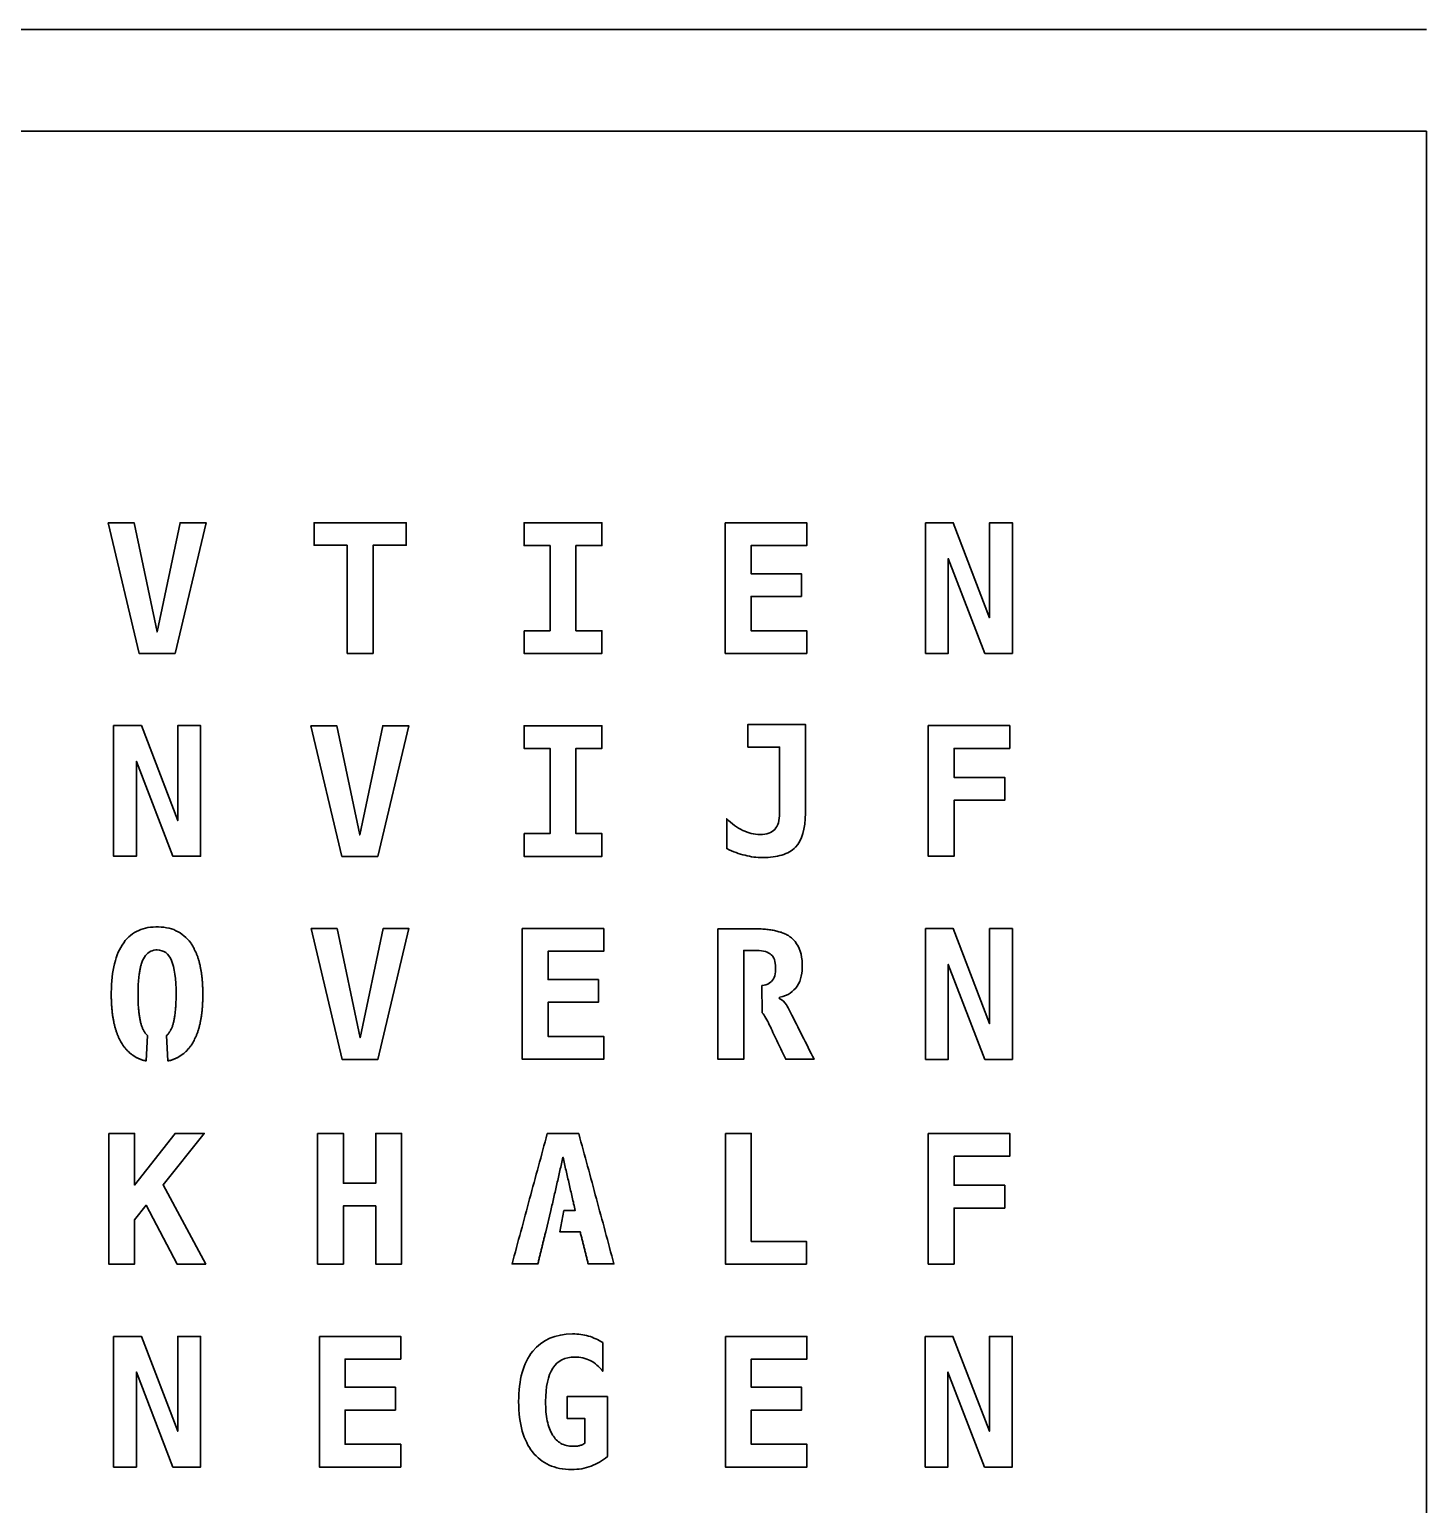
# Model space of a CAD drawing. Header units: inches. Extents: x 0 to 900, y -600 to 85.
# Drawn here: x 157.6 to 295, y -440.1 to -295 of the extents above; entities that cross this region are included whole.
import ezdxf

# ---------------------------------------------------------------- set-up
doc = ezdxf.new("R2010")
doc.units = ezdxf.units.IN
doc.header["$MEASUREMENT"] = 0
doc.layers.add('01_SNIJLIJNEN', color=7, linetype='Continuous')

msp = doc.modelspace()

# ---------------------------------------------------------------- linework, layer by layer
at = {"layer": '01_SNIJLIJNEN', "color": 5, "lineweight": 35, "true_color": 0x0000ff}
for points in [[(5, -295), (295, -295)], [(5, -305), (295, -305)], [(295, -305), (295, -595)], [(165.29, -343.54), (167.84, -343.54), (170.1, -354.28), (172.37, -343.54), (174.92, -343.54), (171.87, -356.4), (168.34, -356.4), (165.29, -343.54)], [(188.81, -345.76), (185.55, -345.76), (185.55, -343.54), (194.62, -343.54), (194.62, -345.76), (191.35, -345.76), (191.35, -356.4), (188.81, -356.4), (188.81, -345.76)], [(206.22, -354.16), (208.78, -354.16), (208.78, -345.78), (206.22, -345.78), (206.22, -343.54), (213.87, -343.54), (213.87, -345.78), (211.32, -345.78), (211.32, -354.16), (213.87, -354.16), (213.87, -356.4), (206.22, -356.4), (206.22, -354.16)], [(226.01, -343.54), (234.02, -343.54), (234.02, -345.78), (228.55, -345.78), (228.55, -348.56), (233.5, -348.56), (233.5, -350.79), (228.55, -350.79), (228.55, -354.16), (234.02, -354.16), (234.02, -356.4), (226.01, -356.4), (226.01, -343.54)], [(245.71, -343.54), (248.44, -343.54), (252.02, -352.89), (252.02, -343.54), (254.26, -343.54), (254.26, -356.4), (251.55, -356.4), (247.95, -347.06), (247.95, -356.4), (245.71, -356.4), (245.71, -343.54)], [(165.83, -363.5), (168.56, -363.5), (172.14, -372.85), (172.14, -363.5), (174.38, -363.5), (174.38, -376.36), (171.67, -376.36), (168.07, -367.02), (168.07, -376.36), (165.83, -376.36), (165.83, -363.5)], [(185.23, -363.51), (187.79, -363.51), (190.05, -374.25), (192.31, -363.51), (194.87, -363.51), (191.81, -376.37), (188.29, -376.37), (185.23, -363.51)], [(206.22, -374.13), (208.78, -374.13), (208.78, -365.75), (206.22, -365.75), (206.22, -363.51), (213.87, -363.51), (213.87, -365.75), (211.32, -365.75), (211.32, -374.13), (213.87, -374.13), (213.87, -376.37), (206.22, -376.37), (206.22, -374.13)], [(245.98, -363.5), (253.99, -363.5), (253.99, -365.74), (248.52, -365.74), (248.52, -368.6), (253.5, -368.6), (253.5, -370.84), (248.52, -370.84), (248.52, -376.36), (245.98, -376.36), (245.98, -363.5)], [(185.26, -383.48), (187.81, -383.48), (190.07, -394.22), (192.34, -383.48), (194.89, -383.48), (191.84, -396.34), (188.31, -396.34), (185.26, -383.48)], [(206.04, -383.48), (214.05, -383.48), (214.05, -385.71), (208.58, -385.71), (208.58, -388.49), (213.53, -388.49), (213.53, -390.73), (208.58, -390.73), (208.58, -394.09), (214.05, -394.09), (214.05, -396.33), (206.04, -396.33), (206.04, -383.48)], [(245.71, -383.48), (248.44, -383.48), (252.02, -392.83), (252.02, -383.48), (254.26, -383.48), (254.26, -396.34), (251.55, -396.34), (247.95, -387), (247.95, -396.34), (245.71, -396.34), (245.71, -383.48)], [(165.35, -403.63), (167.89, -403.63), (167.89, -408.71), (171.87, -403.63), (174.75, -403.63), (170.69, -408.69), (174.89, -416.49), (172.07, -416.49), (169.02, -410.7), (167.89, -412.13), (167.89, -416.49), (165.35, -416.49), (165.35, -403.63)], [(185.9, -403.63), (188.44, -403.63), (188.44, -408.53), (191.62, -408.53), (191.62, -403.63), (194.16, -403.63), (194.16, -416.49), (191.62, -416.49), (191.62, -410.77), (188.44, -410.77), (188.44, -416.49), (185.9, -416.49), (185.9, -403.63)], [(210.12, -411.21), (210.2, -411.21), (210.27, -411.21), (210.35, -411.21), (210.42, -411.21), (210.5, -411.21), (210.57, -411.21), (210.65, -411.21), (210.72, -411.21), (210.8, -411.21), (210.87, -411.21), (210.94, -411.21), (211.02, -411.21), (211.09, -411.21), (211.17, -411.21), (211.24, -411.21), (211.21, -411.05), (211.17, -410.89), (211.13, -410.72), (211.09, -410.56), (211.06, -410.39), (211.02, -410.23), (210.98, -410.07), (210.94, -409.9), (210.91, -409.74), (210.87, -409.57), (210.83, -409.41), (210.79, -409.25), (210.76, -409.08), (210.72, -408.92), (210.68, -408.75), (210.64, -408.59), (210.61, -408.43), (210.57, -408.26), (210.53, -408.1), (210.49, -407.93), (210.46, -407.77), (210.42, -407.61), (210.38, -407.44), (210.34, -407.28), (210.3, -407.11), (210.27, -406.95), (210.23, -406.79), (210.19, -406.62), (210.15, -406.46), (210.12, -406.29), (210.08, -406.13), (210.04, -405.97), (210, -406.13), (209.97, -406.29), (209.93, -406.46), (209.89, -406.62), (209.86, -406.79), (209.82, -406.95), (209.78, -407.11), (209.74, -407.28), (209.71, -407.44), (209.67, -407.61), (209.63, -407.77), (209.59, -407.93), (209.56, -408.1), (209.52, -408.26), (209.48, -408.43), (209.44, -408.59), (209.41, -408.75), (209.37, -408.92), (209.33, -409.08), (209.3, -409.25), (209.26, -409.41), (209.22, -409.57), (209.18, -409.74), (209.15, -409.9), (209.11, -410.07), (209.07, -410.23), (209.03, -410.39), (209, -410.56), (208.96, -410.72), (208.92, -410.89), (208.88, -411.05), (208.85, -411.21), (208.34, -413.3), (208.32, -413.4), (208.29, -413.5), (208.27, -413.6), (208.24, -413.7), (208.22, -413.8), (208.2, -413.9), (208.17, -414), (208.15, -414.09), (208.12, -414.19), (208.1, -414.29), (208.07, -414.39), (208.05, -414.49), (208.03, -414.59), (208, -414.69), (207.98, -414.79), (207.95, -414.89), (207.93, -414.99), (207.91, -415.09), (207.88, -415.18), (207.86, -415.28), (207.83, -415.38), (207.81, -415.48), (207.78, -415.58), (207.76, -415.68), (207.74, -415.78), (207.71, -415.88), (207.69, -415.98), (207.66, -416.08), (207.64, -416.18), (207.62, -416.27), (207.59, -416.37), (207.57, -416.47), (207.49, -416.47), (207.41, -416.47), (207.33, -416.47), (207.25, -416.47), (207.17, -416.47), (207.09, -416.47), (207.01, -416.47), (206.93, -416.47), (206.85, -416.47), (206.78, -416.47), (206.7, -416.47), (206.62, -416.47), (206.54, -416.47), (206.46, -416.47), (206.38, -416.47), (206.3, -416.47), (206.22, -416.47), (206.14, -416.47), (206.06, -416.47), (205.98, -416.47), (205.9, -416.47), (205.83, -416.47), (205.75, -416.47), (205.67, -416.47), (205.59, -416.47), (205.51, -416.47), (205.43, -416.47), (205.35, -416.47), (205.27, -416.47), (205.19, -416.47), (205.11, -416.47), (205.03, -416.47), (205.14, -416.07), (205.25, -415.67), (205.36, -415.27), (205.47, -414.87), (205.57, -414.47), (205.68, -414.07), (205.79, -413.67), (205.9, -413.27), (206.01, -412.86), (206.12, -412.46), (206.22, -412.06), (206.33, -411.66), (206.44, -411.26), (206.55, -410.86), (206.66, -410.46), (206.76, -410.06), (206.87, -409.66), (206.98, -409.26), (207.09, -408.86), (207.2, -408.46), (207.31, -408.05), (207.41, -407.65), (207.52, -407.25), (207.63, -406.85), (207.74, -406.45), (207.85, -406.05), (207.95, -405.65), (208.06, -405.25), (208.17, -404.85), (208.28, -404.45), (208.39, -404.05), (208.5, -403.65), (208.59, -403.65), (208.69, -403.65), (208.79, -403.65), (208.88, -403.65), (208.98, -403.65), (209.08, -403.65), (209.17, -403.65), (209.27, -403.65), (209.37, -403.65), (209.46, -403.65), (209.56, -403.65), (209.66, -403.65), (209.76, -403.65), (209.85, -403.65), (209.95, -403.65), (210.05, -403.65), (210.14, -403.65), (210.24, -403.65), (210.34, -403.65), (210.43, -403.65), (210.53, -403.65), (210.63, -403.65), (210.72, -403.65), (210.82, -403.65), (210.92, -403.65), (211.02, -403.65), (211.11, -403.65), (211.21, -403.65), (211.31, -403.65), (211.4, -403.65), (211.5, -403.65), (211.6, -403.65), (211.7, -404.05), (211.81, -404.45), (211.92, -404.85), (212.03, -405.25), (212.14, -405.65), (212.25, -406.05), (212.35, -406.45), (212.46, -406.85), (212.57, -407.25), (212.68, -407.65), (212.79, -408.05), (212.9, -408.46), (213, -408.86), (213.11, -409.26), (213.22, -409.66), (213.33, -410.06), (213.44, -410.46), (213.54, -410.86), (213.65, -411.26), (213.76, -411.66), (213.87, -412.06), (213.98, -412.46), (214.09, -412.86), (214.19, -413.27), (214.3, -413.67), (214.41, -414.07), (214.52, -414.47), (214.63, -414.87), (214.73, -415.27), (214.84, -415.67), (214.95, -416.07), (215.06, -416.47), (214.98, -416.47), (214.9, -416.47), (214.82, -416.47), (214.74, -416.47), (214.66, -416.47), (214.58, -416.47), (214.5, -416.47), (214.43, -416.47), (214.35, -416.47), (214.27, -416.47), (214.19, -416.47), (214.11, -416.47), (214.03, -416.47), (213.95, -416.47), (213.87, -416.47), (213.79, -416.47), (213.71, -416.47), (213.63, -416.47), (213.55, -416.47), (213.48, -416.47), (213.4, -416.47), (213.32, -416.47), (213.24, -416.47), (213.16, -416.47), (213.08, -416.47), (213, -416.47), (212.92, -416.47), (212.84, -416.47), (212.76, -416.47), (212.68, -416.47), (212.6, -416.47), (212.52, -416.47), (212.5, -416.37), (212.48, -416.27), (212.45, -416.18), (212.43, -416.08), (212.4, -415.98), (212.38, -415.88), (212.35, -415.78), (212.33, -415.68), (212.3, -415.58), (212.28, -415.48), (212.25, -415.38), (212.23, -415.28), (212.2, -415.18), (212.18, -415.09), (212.15, -414.99), (212.13, -414.89), (212.1, -414.79), (212.08, -414.69), (212.06, -414.59), (212.03, -414.49), (212.01, -414.39), (211.98, -414.29), (211.96, -414.19), (211.93, -414.09), (211.91, -414), (211.88, -413.9), (211.86, -413.8), (211.83, -413.7), (211.81, -413.6), (211.78, -413.5), (211.76, -413.4), (211.73, -413.3), (211.63, -413.3), (211.52, -413.3), (211.42, -413.3), (211.31, -413.3), (211.2, -413.3), (211.1, -413.3), (210.99, -413.3), (210.89, -413.3), (210.78, -413.3), (210.67, -413.3), (210.57, -413.3), (210.46, -413.3), (210.36, -413.3), (210.25, -413.3), (210.14, -413.3), (210.04, -413.3), (209.93, -413.3), (209.83, -413.3), (209.72, -413.3), (210.12, -411.21)], [(226.03, -403.63), (228.57, -403.63), (228.57, -414.25), (234, -414.25), (234, -416.49), (226.03, -416.49), (226.03, -403.63)], [(245.98, -403.63), (253.99, -403.63), (253.99, -405.87), (248.52, -405.87), (248.52, -408.73), (253.5, -408.73), (253.5, -410.97), (248.52, -410.97), (248.52, -416.49), (245.98, -416.49), (245.98, -403.63)], [(165.83, -423.6), (168.56, -423.6), (172.14, -432.94), (172.14, -423.6), (174.38, -423.6), (174.38, -436.46), (171.67, -436.46), (168.07, -427.11), (168.07, -436.46), (165.83, -436.46), (165.83, -423.6)], [(186.07, -423.6), (194.08, -423.6), (194.08, -425.84), (188.61, -425.84), (188.61, -428.61), (193.56, -428.61), (193.56, -430.85), (188.61, -430.85), (188.61, -434.22), (194.08, -434.22), (194.08, -436.46), (186.07, -436.46), (186.07, -423.6)], [(226.03, -423.6), (234.04, -423.6), (234.04, -425.84), (228.57, -425.84), (228.57, -428.61), (233.52, -428.61), (233.52, -430.85), (228.57, -430.85), (228.57, -434.22), (234.04, -434.22), (234.04, -436.46), (226.03, -436.46), (226.03, -423.6)], [(245.68, -423.6), (248.41, -423.6), (252, -432.94), (252, -423.6), (254.24, -423.6), (254.24, -436.46), (251.52, -436.46), (247.92, -427.11), (247.92, -436.46), (245.68, -436.46), (245.68, -423.6)]]:
    msp.add_lwpolyline(points, dxfattribs=at)
for points, knots in [([(229.72, -376.49), (229.39, -376.49), (229.08, -376.47), (228.81, -376.43), (228.53, -376.39), (228.24, -376.34), (227.95, -376.26), (227.65, -376.19), (227.36, -376.1), (227.07, -375.99), (226.77, -375.89), (226.47, -375.76), (226.15, -375.6), (226.15, -375.6), (226.15, -372.66), (226.15, -372.66), (226.39, -372.91), (226.65, -373.14), (226.91, -373.33), (227.18, -373.52), (227.45, -373.68), (227.73, -373.81), (228.28, -374.07), (228.85, -374.21), (229.43, -374.21), (230.09, -374.21), (230.57, -374.04), (230.88, -373.71), (231.19, -373.37), (231.35, -372.84), (231.35, -372.11), (231.35, -372.11), (231.35, -365.62), (231.35, -365.62), (231.35, -365.62), (228.24, -365.62), (228.24, -365.62), (228.24, -365.62), (228.24, -363.38), (228.24, -363.38), (228.24, -363.38), (233.89, -363.38), (233.89, -363.38), (233.89, -363.38), (233.89, -372.11), (233.89, -372.11), (233.89, -373.68), (233.56, -374.8), (232.91, -375.47), (232.57, -375.82), (232.13, -376.07), (231.58, -376.24), (231.04, -376.4), (230.41, -376.49), (229.72, -376.49)], [0, 0, 0, 0, 1, 1, 1, 2, 2, 2, 3, 3, 3, 4, 4, 4, 5, 5, 5, 6, 6, 6, 7, 7, 7, 8, 8, 8, 9, 9, 9, 10, 10, 10, 11, 11, 11, 12, 12, 12, 13, 13, 13, 14, 14, 14, 15, 15, 15, 16, 16, 16, 17, 17, 17, 18, 18, 18, 18]), ([(169.17, -394.01), (169.15, -393.98), (169.12, -393.96), (169.09, -393.93), (169.07, -393.9), (169.04, -393.87), (169.01, -393.84), (168.99, -393.81), (168.96, -393.78), (168.94, -393.75), (168.92, -393.72), (168.89, -393.68), (168.87, -393.65), (168.85, -393.61), (168.82, -393.58), (168.8, -393.54), (168.78, -393.5), (168.76, -393.46), (168.74, -393.42), (168.72, -393.38), (168.7, -393.34), (168.68, -393.3), (168.66, -393.25), (168.65, -393.21), (168.63, -393.16), (168.61, -393.12), (168.59, -393.07), (168.58, -393.02), (168.56, -392.97), (168.55, -392.92), (168.53, -392.87), (168.52, -392.81), (168.5, -392.76), (168.49, -392.7), (168.47, -392.65), (168.46, -392.59), (168.45, -392.53), (168.43, -392.47), (168.42, -392.41), (168.41, -392.35), (168.4, -392.28), (168.39, -392.22), (168.38, -392.15), (168.37, -392.09), (168.36, -392.02), (168.35, -391.95), (168.34, -391.88), (168.33, -391.81), (168.32, -391.74), (168.31, -391.66), (168.31, -391.59), (168.3, -391.51), (168.29, -391.43), (168.29, -391.36), (168.28, -391.28), (168.27, -391.2), (168.27, -391.12), (168.26, -391.03), (168.26, -390.95), (168.26, -390.86), (168.25, -390.78), (168.25, -390.69), (168.25, -390.6), (168.24, -390.51), (168.24, -390.42), (168.24, -390.33), (168.24, -390.24), (168.24, -390.15), (168.24, -390.05), (168.24, -389.95), (168.24, -389.86), (168.24, -389.76), (168.24, -389.67), (168.24, -389.58), (168.24, -389.49), (168.24, -389.4), (168.25, -389.31), (168.25, -389.22), (168.25, -389.13), (168.26, -389.05), (168.26, -388.96), (168.26, -388.88), (168.27, -388.8), (168.27, -388.71), (168.28, -388.64), (168.29, -388.56), (168.29, -388.48), (168.3, -388.4), (168.31, -388.33), (168.31, -388.25), (168.32, -388.18), (168.33, -388.11), (168.34, -388.03), (168.35, -387.96), (168.36, -387.9), (168.37, -387.83), (168.38, -387.76), (168.39, -387.7), (168.4, -387.63), (168.41, -387.57), (168.42, -387.51), (168.43, -387.44), (168.45, -387.39), (168.46, -387.33), (168.47, -387.27), (168.49, -387.21), (168.5, -387.16), (168.52, -387.1), (168.53, -387.05), (168.55, -387), (168.56, -386.95), (168.58, -386.9), (168.58, -386.9), (168.68, -386.62), (168.68, -386.62), (168.68, -386.62), (168.77, -386.44), (168.77, -386.44), (168.77, -386.44), (168.87, -386.27), (168.87, -386.27), (168.87, -386.27), (168.97, -386.12), (168.97, -386.12), (168.97, -386.12), (169.09, -385.99), (169.09, -385.99), (169.09, -385.99), (169.21, -385.88), (169.21, -385.88), (169.21, -385.88), (169.34, -385.78), (169.34, -385.78), (169.34, -385.78), (169.48, -385.7), (169.48, -385.7), (169.48, -385.7), (169.63, -385.65), (169.63, -385.65), (169.63, -385.65), (169.8, -385.61), (169.8, -385.61), (169.8, -385.61), (169.98, -385.58), (169.98, -385.58), (169.98, -385.58), (170.1, -385.58), (170.1, -385.58), (170.1, -385.58), (170.34, -385.6), (170.34, -385.6), (170.34, -385.6), (170.56, -385.65), (170.56, -385.65), (170.56, -385.65), (170.76, -385.73), (170.76, -385.73), (170.76, -385.73), (170.95, -385.84), (170.95, -385.84), (170.95, -385.84), (171.12, -385.99), (171.12, -385.99), (171.12, -385.99), (171.27, -386.17), (171.27, -386.17), (171.27, -386.17), (171.41, -386.38), (171.41, -386.38), (171.41, -386.38), (171.53, -386.62), (171.53, -386.62), (171.53, -386.62), (171.63, -386.9), (171.63, -386.9), (171.63, -386.9), (171.72, -387.21), (171.72, -387.21), (171.72, -387.21), (171.8, -387.57), (171.8, -387.57), (171.8, -387.57), (171.86, -387.96), (171.86, -387.96), (171.86, -387.96), (171.91, -388.4), (171.91, -388.4), (171.91, -388.4), (171.95, -388.88), (171.95, -388.88), (171.95, -388.88), (171.97, -389.4), (171.97, -389.4), (171.97, -389.49), (171.97, -389.58), (171.97, -389.67), (171.97, -389.76), (171.97, -389.86), (171.97, -389.95), (171.97, -390.05), (171.97, -390.15), (171.97, -390.24), (171.97, -390.33), (171.97, -390.42), (171.97, -390.51), (171.96, -390.6), (171.96, -390.69), (171.96, -390.78), (171.95, -390.86), (171.95, -390.95), (171.95, -391.03), (171.94, -391.12), (171.94, -391.2), (171.93, -391.28), (171.92, -391.36), (171.92, -391.43), (171.91, -391.51), (171.9, -391.59), (171.9, -391.66), (171.89, -391.74), (171.88, -391.81), (171.87, -391.88), (171.86, -391.95), (171.85, -392.02), (171.84, -392.09), (171.83, -392.15), (171.82, -392.22), (171.81, -392.28), (171.8, -392.35), (171.79, -392.41), (171.78, -392.47), (171.76, -392.53), (171.75, -392.59), (171.74, -392.65), (171.72, -392.7), (171.71, -392.76), (171.69, -392.81), (171.68, -392.87), (171.66, -392.92), (171.65, -392.97), (171.63, -393.02), (171.62, -393.07), (171.6, -393.12), (171.58, -393.16), (171.56, -393.21), (171.55, -393.25), (171.53, -393.3), (171.51, -393.34), (171.49, -393.38), (171.47, -393.42), (171.45, -393.46), (171.43, -393.5), (171.41, -393.54), (171.39, -393.58), (171.36, -393.61), (171.34, -393.65), (171.32, -393.68), (171.29, -393.72), (171.27, -393.75), (171.25, -393.78), (171.22, -393.81), (171.2, -393.84), (171.17, -393.87), (171.14, -393.9), (171.12, -393.93), (171.09, -393.96), (171.06, -393.98), (171.03, -394.01), (171.03, -394.01), (171.17, -396.5), (171.17, -396.5), (171.21, -396.49), (171.26, -396.48), (171.3, -396.47), (171.34, -396.46), (171.38, -396.45), (171.42, -396.44), (171.46, -396.43), (171.5, -396.42), (171.54, -396.41), (171.57, -396.39), (171.61, -396.38), (171.65, -396.37), (171.69, -396.35), (171.73, -396.34), (171.76, -396.33), (171.8, -396.31), (171.84, -396.3), (171.88, -396.28), (171.91, -396.26), (171.95, -396.25), (171.98, -396.23), (172.02, -396.21), (172.05, -396.2), (172.09, -396.18), (172.12, -396.16), (172.16, -396.14), (172.19, -396.12), (172.23, -396.1), (172.26, -396.08), (172.29, -396.06), (172.33, -396.04), (172.36, -396.02), (172.39, -396), (172.43, -395.98), (172.46, -395.96), (172.49, -395.94), (172.52, -395.92), (172.55, -395.89), (172.58, -395.87), (172.62, -395.85), (172.65, -395.82), (172.68, -395.8), (172.71, -395.77), (172.74, -395.75), (172.77, -395.73), (172.8, -395.7), (172.83, -395.67), (172.86, -395.65), (172.88, -395.62), (172.91, -395.6), (172.94, -395.57), (172.97, -395.54), (173, -395.51), (173.02, -395.49), (173.05, -395.46), (173.08, -395.43), (173.11, -395.4), (173.13, -395.37), (173.16, -395.34), (173.18, -395.31), (173.21, -395.28), (173.24, -395.25), (173.26, -395.22), (173.29, -395.19), (173.31, -395.16), (173.34, -395.13), (173.36, -395.09), (173.38, -395.06), (173.41, -395.03), (173.43, -395), (173.45, -394.96), (173.48, -394.93), (173.52, -394.86), (173.57, -394.78), (173.61, -394.71), (173.66, -394.64), (173.7, -394.56), (173.74, -394.48), (173.78, -394.4), (173.82, -394.32), (173.86, -394.24), (173.9, -394.15), (173.94, -394.07), (173.97, -393.98), (174.01, -393.9), (174.04, -393.81), (174.08, -393.72), (174.11, -393.62), (174.14, -393.53), (174.17, -393.44), (174.2, -393.34), (174.23, -393.24), (174.25, -393.14), (174.28, -393.05), (174.3, -392.94), (174.33, -392.84), (174.35, -392.74), (174.37, -392.63), (174.39, -392.52), (174.41, -392.42), (174.43, -392.31), (174.45, -392.19), (174.47, -392.08), (174.49, -391.97), (174.5, -391.85), (174.52, -391.74), (174.53, -391.62), (174.54, -391.5), (174.55, -391.38), (174.56, -391.26), (174.57, -391.13), (174.58, -391.01), (174.59, -390.88), (174.59, -390.76), (174.6, -390.63), (174.6, -390.5), (174.61, -390.37), (174.61, -390.23), (174.61, -390.1), (174.61, -389.96), (174.61, -389.83), (174.61, -389.69), (174.61, -389.56), (174.6, -389.42), (174.6, -389.29), (174.59, -389.16), (174.59, -389.04), (174.58, -388.91), (174.57, -388.78), (174.56, -388.66), (174.55, -388.54), (174.54, -388.42), (174.53, -388.3), (174.52, -388.18), (174.5, -388.06), (174.49, -387.95), (174.47, -387.83), (174.45, -387.72), (174.43, -387.61), (174.41, -387.5), (174.39, -387.39), (174.37, -387.28), (174.35, -387.18), (174.33, -387.07), (174.3, -386.97), (174.28, -386.87), (174.25, -386.77), (174.23, -386.67), (174.2, -386.57), (174.17, -386.48), (174.14, -386.38), (174.11, -386.29), (174.08, -386.2), (174.04, -386.11), (174.01, -386.02), (173.97, -385.93), (173.94, -385.84), (173.9, -385.76), (173.86, -385.68), (173.82, -385.59), (173.78, -385.51), (173.74, -385.43), (173.7, -385.36), (173.66, -385.28), (173.61, -385.2), (173.57, -385.13), (173.52, -385.06), (173.48, -384.99), (173.45, -384.95), (173.43, -384.92), (173.41, -384.89), (173.41, -384.89), (173.25, -384.69), (173.25, -384.69), (173.25, -384.69), (173.1, -384.51), (173.1, -384.51), (173.1, -384.51), (172.93, -384.34), (172.93, -384.34), (172.93, -384.34), (172.75, -384.18), (172.75, -384.18), (172.75, -384.18), (172.57, -384.04), (172.57, -384.04), (172.57, -384.04), (172.37, -383.9), (172.37, -383.9), (172.37, -383.9), (172.17, -383.78), (172.17, -383.78), (172.17, -383.78), (171.96, -383.68), (171.96, -383.68), (171.96, -383.68), (171.74, -383.58), (171.74, -383.58), (171.74, -383.58), (171.51, -383.51), (171.51, -383.51), (171.51, -383.51), (171.28, -383.44), (171.28, -383.44), (171.28, -383.44), (171.03, -383.39), (171.03, -383.39), (171.03, -383.39), (170.78, -383.35), (170.78, -383.35), (170.78, -383.35), (170.51, -383.32), (170.51, -383.32), (170.51, -383.32), (170.24, -383.31), (170.24, -383.31), (170.24, -383.31), (169.97, -383.31), (169.97, -383.31), (169.97, -383.31), (169.71, -383.32), (169.71, -383.32), (169.71, -383.32), (169.46, -383.34), (169.46, -383.34), (169.46, -383.34), (169.21, -383.38), (169.21, -383.38), (169.21, -383.38), (168.98, -383.43), (168.98, -383.43), (168.98, -383.43), (168.74, -383.49), (168.74, -383.49), (168.74, -383.49), (168.52, -383.57), (168.52, -383.57), (168.52, -383.57), (168.3, -383.65), (168.3, -383.65), (168.3, -383.65), (168.08, -383.75), (168.08, -383.75), (168.08, -383.75), (167.88, -383.86), (167.88, -383.86), (167.88, -383.86), (167.68, -383.99), (167.68, -383.99), (167.68, -383.99), (167.49, -384.14), (167.49, -384.14), (167.49, -384.14), (167.31, -384.3), (167.31, -384.3), (167.31, -384.3), (167.14, -384.47), (167.14, -384.47), (167.14, -384.47), (166.97, -384.66), (166.97, -384.66), (166.97, -384.66), (166.82, -384.87), (166.82, -384.87), (166.82, -384.87), (166.67, -385.09), (166.67, -385.09), (166.67, -385.09), (166.54, -385.32), (166.54, -385.32), (166.54, -385.32), (166.41, -385.55), (166.41, -385.55), (166.41, -385.55), (166.29, -385.8), (166.29, -385.8), (166.29, -385.8), (166.19, -386.07), (166.19, -386.07), (166.19, -386.07), (166.09, -386.34), (166.09, -386.34), (166.09, -386.34), (166, -386.63), (166, -386.63), (166, -386.63), (165.92, -386.93), (165.92, -386.93), (165.92, -386.93), (165.85, -387.24), (165.85, -387.24), (165.85, -387.24), (165.79, -387.56), (165.79, -387.56), (165.79, -387.56), (165.73, -387.89), (165.73, -387.89), (165.73, -387.89), (165.69, -388.24), (165.69, -388.24), (165.69, -388.24), (165.65, -388.6), (165.65, -388.6), (165.65, -388.6), (165.63, -388.98), (165.63, -388.98), (165.63, -388.98), (165.61, -389.36), (165.61, -389.36), (165.61, -389.36), (165.6, -389.76), (165.6, -389.76), (165.6, -389.83), (165.6, -389.89), (165.6, -389.96), (165.6, -390.1), (165.6, -390.23), (165.6, -390.37), (165.61, -390.5), (165.61, -390.63), (165.62, -390.76), (165.62, -390.89), (165.63, -391.01), (165.64, -391.14), (165.65, -391.26), (165.66, -391.38), (165.67, -391.5), (165.68, -391.62), (165.7, -391.74), (165.71, -391.86), (165.73, -391.97), (165.74, -392.09), (165.76, -392.2), (165.78, -392.31), (165.8, -392.42), (165.82, -392.53), (165.84, -392.64), (165.86, -392.74), (165.88, -392.85), (165.91, -392.95), (165.93, -393.05), (165.96, -393.15), (165.99, -393.25), (166.02, -393.35), (166.05, -393.44), (166.07, -393.54), (166.11, -393.63), (166.14, -393.72), (166.17, -393.81), (166.21, -393.9), (166.24, -393.99), (166.28, -394.08), (166.31, -394.16), (166.35, -394.25), (166.39, -394.33), (166.43, -394.41), (166.47, -394.49), (166.52, -394.57), (166.56, -394.64), (166.6, -394.72), (166.65, -394.79), (166.69, -394.87), (166.74, -394.94), (166.76, -394.97), (166.79, -395), (166.81, -395.04), (166.83, -395.07), (166.86, -395.1), (166.88, -395.13), (166.91, -395.16), (166.93, -395.2), (166.95, -395.23), (166.98, -395.26), (167, -395.29), (167.03, -395.32), (167.06, -395.35), (167.08, -395.38), (167.11, -395.4), (167.13, -395.43), (167.16, -395.46), (167.19, -395.49), (167.21, -395.52), (167.24, -395.54), (167.27, -395.57), (167.3, -395.6), (167.33, -395.62), (167.35, -395.65), (167.38, -395.68), (167.41, -395.7), (167.44, -395.73), (167.47, -395.75), (167.5, -395.78), (167.53, -395.8), (167.56, -395.82), (167.59, -395.85), (167.62, -395.87), (167.65, -395.89), (167.68, -395.92), (167.72, -395.94), (167.75, -395.96), (167.78, -395.98), (167.81, -396), (167.84, -396.02), (167.88, -396.04), (167.91, -396.06), (167.94, -396.08), (167.98, -396.1), (168.01, -396.12), (168.04, -396.14), (168.08, -396.16), (168.11, -396.18), (168.15, -396.2), (168.18, -396.21), (168.22, -396.23), (168.25, -396.25), (168.29, -396.26), (168.32, -396.28), (168.36, -396.3), (168.4, -396.31), (168.43, -396.33), (168.47, -396.34), (168.51, -396.35), (168.55, -396.37), (168.58, -396.38), (168.62, -396.39), (168.66, -396.41), (168.7, -396.42), (168.74, -396.43), (168.78, -396.44), (168.82, -396.45), (168.86, -396.46), (168.9, -396.47), (168.94, -396.48), (168.98, -396.49), (169.02, -396.5), (169.02, -396.5), (169.17, -394.01), (169.17, -394.01)], [0, 0, 0, 0, 1, 1, 1, 2, 2, 2, 3, 3, 3, 4, 4, 4, 5, 5, 5, 6, 6, 6, 7, 7, 7, 8, 8, 8, 9, 9, 9, 10, 10, 10, 11, 11, 11, 12, 12, 12, 13, 13, 13, 14, 14, 14, 15, 15, 15, 16, 16, 16, 17, 17, 17, 18, 18, 18, 19, 19, 19, 20, 20, 20, 21, 21, 21, 22, 22, 22, 23, 23, 23, 24, 24, 24, 25, 25, 25, 26, 26, 26, 27, 27, 27, 28, 28, 28, 29, 29, 29, 30, 30, 30, 31, 31, 31, 32, 32, 32, 33, 33, 33, 34, 34, 34, 35, 35, 35, 36, 36, 36, 37, 37, 37, 38, 38, 38, 39, 39, 39, 40, 40, 40, 41, 41, 41, 42, 42, 42, 43, 43, 43, 44, 44, 44, 45, 45, 45, 46, 46, 46, 47, 47, 47, 48, 48, 48, 49, 49, 49, 50, 50, 50, 51, 51, 51, 52, 52, 52, 53, 53, 53, 54, 54, 54, 55, 55, 55, 56, 56, 56, 57, 57, 57, 58, 58, 58, 59, 59, 59, 60, 60, 60, 61, 61, 61, 62, 62, 62, 63, 63, 63, 64, 64, 64, 65, 65, 65, 66, 66, 66, 67, 67, 67, 68, 68, 68, 69, 69, 69, 70, 70, 70, 71, 71, 71, 72, 72, 72, 73, 73, 73, 74, 74, 74, 75, 75, 75, 76, 76, 76, 77, 77, 77, 78, 78, 78, 79, 79, 79, 80, 80, 80, 81, 81, 81, 82, 82, 82, 83, 83, 83, 84, 84, 84, 85, 85, 85, 86, 86, 86, 87, 87, 87, 88, 88, 88, 89, 89, 89, 90, 90, 90, 91, 91, 91, 92, 92, 92, 93, 93, 93, 94, 94, 94, 95, 95, 95, 96, 96, 96, 97, 97, 97, 98, 98, 98, 99, 99, 99, 100, 100, 100, 101, 101, 101, 102, 102, 102, 103, 103, 103, 104, 104, 104, 105, 105, 105, 106, 106, 106, 107, 107, 107, 108, 108, 108, 109, 109, 109, 110, 110, 110, 111, 111, 111, 112, 112, 112, 113, 113, 113, 114, 114, 114, 115, 115, 115, 116, 116, 116, 117, 117, 117, 118, 118, 118, 119, 119, 119, 120, 120, 120, 121, 121, 121, 122, 122, 122, 123, 123, 123, 124, 124, 124, 125, 125, 125, 126, 126, 126, 127, 127, 127, 128, 128, 128, 129, 129, 129, 130, 130, 130, 131, 131, 131, 132, 132, 132, 133, 133, 133, 134, 134, 134, 135, 135, 135, 136, 136, 136, 137, 137, 137, 138, 138, 138, 139, 139, 139, 140, 140, 140, 141, 141, 141, 142, 142, 142, 143, 143, 143, 144, 144, 144, 145, 145, 145, 146, 146, 146, 147, 147, 147, 148, 148, 148, 149, 149, 149, 150, 150, 150, 151, 151, 151, 152, 152, 152, 153, 153, 153, 154, 154, 154, 155, 155, 155, 156, 156, 156, 157, 157, 157, 158, 158, 158, 159, 159, 159, 160, 160, 160, 161, 161, 161, 162, 162, 162, 163, 163, 163, 164, 164, 164, 165, 165, 165, 166, 166, 166, 167, 167, 167, 168, 168, 168, 169, 169, 169, 170, 170, 170, 171, 171, 171, 172, 172, 172, 173, 173, 173, 174, 174, 174, 175, 175, 175, 176, 176, 176, 177, 177, 177, 178, 178, 178, 179, 179, 179, 180, 180, 180, 181, 181, 181, 182, 182, 182, 183, 183, 183, 184, 184, 184, 185, 185, 185, 186, 186, 186, 187, 187, 187, 188, 188, 188, 189, 189, 189, 190, 190, 190, 191, 191, 191, 192, 192, 192, 193, 193, 193, 194, 194, 194, 195, 195, 195, 196, 196, 196, 197, 197, 197, 198, 198, 198, 199, 199, 199, 200, 200, 200, 201, 201, 201, 202, 202, 202, 203, 203, 203, 204, 204, 204, 205, 205, 205, 206, 206, 206, 207, 207, 207, 208, 208, 208, 209, 209, 209, 210, 210, 210, 211, 211, 211, 212, 212, 212, 213, 213, 213, 214, 214, 214, 215, 215, 215, 216, 216, 216, 217, 217, 217, 218, 218, 218, 219, 219, 219, 220, 220, 220, 221, 221, 221, 222, 222, 222, 223, 223, 223, 224, 224, 224, 225, 225, 225, 226, 226, 226, 227, 227, 227, 228, 228, 228, 229, 229, 229, 230, 230, 230, 231, 231, 231, 232, 232, 232, 233, 233, 233, 234, 234, 234, 235, 235, 235, 236, 236, 236, 236]), ([(231.27, -390.33), (231.27, -390.33), (231.45, -390.41), (231.45, -390.41), (231.45, -390.41), (231.61, -390.51), (231.61, -390.51), (231.61, -390.51), (231.74, -390.62), (231.74, -390.62), (231.74, -390.62), (231.88, -390.79), (231.88, -390.79), (231.88, -390.79), (232.02, -390.98), (232.02, -390.98), (232.02, -390.98), (232.1, -391.12), (232.1, -391.12), (232.1, -391.12), (232.2, -391.28), (232.2, -391.28), (232.2, -391.28), (232.29, -391.46), (232.29, -391.46), (232.29, -391.46), (232.4, -391.66), (232.4, -391.66), (232.4, -391.66), (232.57, -392), (232.57, -392), (232.57, -392), (232.71, -392.29), (232.71, -392.29), (232.71, -392.29), (232.86, -392.58), (232.86, -392.58), (232.86, -392.58), (233, -392.87), (233, -392.87), (233, -392.87), (233.15, -393.15), (233.15, -393.15), (233.15, -393.15), (233.29, -393.44), (233.29, -393.44), (233.29, -393.44), (233.44, -393.73), (233.44, -393.73), (233.44, -393.73), (233.58, -394.02), (233.58, -394.02), (233.58, -394.02), (233.73, -394.31), (233.73, -394.31), (233.73, -394.31), (233.87, -394.6), (233.87, -394.6), (233.87, -394.6), (234.02, -394.88), (234.02, -394.88), (234.02, -394.88), (234.16, -395.17), (234.16, -395.17), (234.16, -395.17), (234.31, -395.46), (234.31, -395.46), (234.31, -395.46), (234.45, -395.75), (234.45, -395.75), (234.45, -395.75), (234.6, -396.04), (234.6, -396.04), (234.6, -396.04), (234.74, -396.33), (234.74, -396.33), (234.74, -396.33), (231.96, -396.33), (231.96, -396.33), (231.96, -396.33), (231.86, -396.12), (231.86, -396.12), (231.86, -396.12), (231.76, -395.92), (231.76, -395.92), (231.76, -395.92), (231.67, -395.72), (231.67, -395.72), (231.67, -395.72), (231.57, -395.52), (231.57, -395.52), (231.57, -395.52), (231.47, -395.31), (231.47, -395.31), (231.47, -395.31), (231.38, -395.11), (231.38, -395.11), (231.38, -395.11), (231.28, -394.91), (231.28, -394.91), (231.28, -394.91), (231.18, -394.71), (231.18, -394.71), (231.18, -394.71), (231.09, -394.5), (231.09, -394.5), (231.09, -394.5), (230.99, -394.3), (230.99, -394.3), (230.99, -394.3), (230.9, -394.1), (230.9, -394.1), (230.9, -394.1), (230.8, -393.9), (230.8, -393.9), (230.8, -393.9), (230.7, -393.69), (230.7, -393.69), (230.7, -393.69), (230.61, -393.49), (230.61, -393.49), (230.61, -393.49), (230.51, -393.29), (230.51, -393.29), (230.51, -393.29), (230.41, -393.09), (230.41, -393.09), (230.41, -393.09), (230.34, -392.94), (230.34, -392.94), (230.34, -392.94), (230.26, -392.76), (230.26, -392.76), (230.26, -392.76), (230.19, -392.62), (230.19, -392.62), (230.19, -392.62), (230.1, -392.45), (230.1, -392.45), (230.1, -392.45), (230, -392.29), (230, -392.29), (230, -392.29), (229.91, -392.14), (229.91, -392.14), (229.91, -392.14), (229.82, -392), (229.82, -392), (229.82, -392), (229.73, -391.87), (229.73, -391.87), (229.73, -391.87), (229.63, -391.76), (229.63, -391.76), (229.63, -391.76), (229.62, -389.09), (229.62, -389.09), (229.62, -389.09), (229.82, -389.05), (229.82, -389.05), (229.82, -389.05), (230.01, -389), (230.01, -389), (230.01, -389), (230.18, -388.93), (230.18, -388.93), (230.18, -388.93), (230.33, -388.85), (230.33, -388.85), (230.33, -388.85), (230.46, -388.76), (230.46, -388.76), (230.46, -388.76), (230.57, -388.67), (230.57, -388.67), (230.57, -388.67), (230.66, -388.55), (230.66, -388.55), (230.66, -388.55), (230.74, -388.43), (230.74, -388.43), (230.74, -388.43), (230.81, -388.29), (230.81, -388.29), (230.81, -388.29), (230.87, -388.13), (230.87, -388.13), (230.87, -388.13), (230.91, -387.94), (230.91, -387.94), (230.91, -387.94), (230.94, -387.73), (230.94, -387.73), (230.94, -387.73), (230.96, -387.53), (230.96, -387.53), (230.96, -387.53), (230.96, -387.32), (230.96, -387.32), (230.96, -387.32), (230.95, -387.09), (230.95, -387.09), (230.95, -387.09), (230.93, -386.89), (230.93, -386.89), (230.93, -386.89), (230.89, -386.7), (230.89, -386.7), (230.89, -386.7), (230.84, -386.53), (230.84, -386.53), (230.84, -386.53), (230.77, -386.37), (230.77, -386.37), (230.77, -386.37), (230.69, -386.23), (230.69, -386.23), (230.69, -386.23), (230.64, -386.17), (230.64, -386.17), (230.64, -386.17), (230.54, -386.06), (230.54, -386.06), (230.54, -386.06), (230.42, -385.96), (230.42, -385.96), (230.42, -385.96), (230.29, -385.88), (230.29, -385.88), (230.29, -385.88), (230.13, -385.8), (230.13, -385.8), (230.13, -385.8), (229.96, -385.74), (229.96, -385.74), (229.96, -385.74), (229.77, -385.7), (229.77, -385.7), (229.77, -385.7), (229.56, -385.66), (229.56, -385.66), (229.56, -385.66), (229.33, -385.64), (229.33, -385.64), (229.33, -385.64), (229.08, -385.63), (229.08, -385.63), (229.08, -385.63), (228.91, -385.63), (228.91, -385.63), (228.91, -385.63), (228.83, -385.63), (228.83, -385.63), (228.83, -385.63), (227.83, -385.63), (227.83, -385.63), (227.83, -385.63), (227.83, -389.13), (227.83, -389.13), (227.83, -389.13), (227.83, -390.19), (227.83, -390.19), (227.83, -390.19), (227.83, -391.26), (227.83, -391.26), (227.83, -391.26), (227.83, -396.33), (227.83, -396.33), (227.83, -396.33), (225.29, -396.33), (225.29, -396.33), (225.29, -396.33), (225.29, -383.5), (225.29, -383.5), (225.29, -383.5), (228.27, -383.5), (228.27, -383.5), (228.27, -383.5), (228.49, -383.5), (228.49, -383.5), (228.49, -383.5), (228.72, -383.5), (228.72, -383.5), (228.72, -383.5), (228.95, -383.5), (228.95, -383.5), (229.05, -383.5), (229.16, -383.5), (229.26, -383.5), (229.35, -383.51), (229.45, -383.51), (229.55, -383.51), (229.64, -383.52), (229.74, -383.52), (229.83, -383.53), (229.92, -383.54), (230.01, -383.55), (230.1, -383.55), (230.19, -383.56), (230.28, -383.57), (230.36, -383.59), (230.45, -383.6), (230.53, -383.61), (230.61, -383.62), (230.69, -383.64), (230.77, -383.65), (230.85, -383.67), (230.93, -383.68), (231, -383.7), (231.08, -383.72), (231.15, -383.74), (231.22, -383.76), (231.29, -383.78), (231.36, -383.8), (231.43, -383.82), (231.5, -383.84), (231.57, -383.87), (231.63, -383.89), (231.7, -383.91), (231.76, -383.94), (231.82, -383.97), (231.88, -383.99), (231.94, -384.02), (232, -384.05), (232.05, -384.08), (232.11, -384.11), (232.16, -384.14), (232.22, -384.17), (232.27, -384.2), (232.32, -384.24), (232.37, -384.27), (232.42, -384.3), (232.46, -384.34), (232.51, -384.38), (232.51, -384.38), (232.7, -384.55), (232.7, -384.55), (232.7, -384.55), (232.88, -384.74), (232.88, -384.74), (232.88, -384.74), (233.03, -384.96), (233.03, -384.96), (233.03, -384.96), (233.17, -385.19), (233.17, -385.19), (233.17, -385.19), (233.28, -385.44), (233.28, -385.44), (233.28, -385.44), (233.38, -385.71), (233.38, -385.71), (233.38, -385.71), (233.46, -386), (233.46, -386), (233.46, -386), (233.52, -386.3), (233.52, -386.3), (233.52, -386.3), (233.56, -386.62), (233.56, -386.62), (233.56, -386.62), (233.58, -386.95), (233.58, -386.95), (233.58, -386.95), (233.58, -387.27), (233.58, -387.27), (233.58, -387.27), (233.57, -387.62), (233.57, -387.62), (233.57, -387.62), (233.54, -387.86), (233.54, -387.86), (233.54, -387.86), (233.49, -388.15), (233.49, -388.15), (233.49, -388.15), (233.42, -388.42), (233.42, -388.42), (233.42, -388.42), (233.33, -388.67), (233.33, -388.67), (233.33, -388.67), (233.22, -388.91), (233.22, -388.91), (233.22, -388.91), (233.09, -389.13), (233.09, -389.13), (233.09, -389.13), (232.94, -389.33), (232.94, -389.33), (232.94, -389.33), (232.77, -389.51), (232.77, -389.51), (232.77, -389.51), (232.59, -389.68), (232.59, -389.68), (232.59, -389.68), (232.39, -389.82), (232.39, -389.82), (232.39, -389.82), (232.18, -389.95), (232.18, -389.95), (232.18, -389.95), (231.94, -390.06), (231.94, -390.06), (231.94, -390.06), (231.68, -390.15), (231.68, -390.15), (231.68, -390.15), (231.39, -390.22), (231.39, -390.22), (231.39, -390.22), (231.27, -390.33), (231.27, -390.33)], [0, 0, 0, 0, 1, 1, 1, 2, 2, 2, 3, 3, 3, 4, 4, 4, 5, 5, 5, 6, 6, 6, 7, 7, 7, 8, 8, 8, 9, 9, 9, 10, 10, 10, 11, 11, 11, 12, 12, 12, 13, 13, 13, 14, 14, 14, 15, 15, 15, 16, 16, 16, 17, 17, 17, 18, 18, 18, 19, 19, 19, 20, 20, 20, 21, 21, 21, 22, 22, 22, 23, 23, 23, 24, 24, 24, 25, 25, 25, 26, 26, 26, 27, 27, 27, 28, 28, 28, 29, 29, 29, 30, 30, 30, 31, 31, 31, 32, 32, 32, 33, 33, 33, 34, 34, 34, 35, 35, 35, 36, 36, 36, 37, 37, 37, 38, 38, 38, 39, 39, 39, 40, 40, 40, 41, 41, 41, 42, 42, 42, 43, 43, 43, 44, 44, 44, 45, 45, 45, 46, 46, 46, 47, 47, 47, 48, 48, 48, 49, 49, 49, 50, 50, 50, 51, 51, 51, 52, 52, 52, 53, 53, 53, 54, 54, 54, 55, 55, 55, 56, 56, 56, 57, 57, 57, 58, 58, 58, 59, 59, 59, 60, 60, 60, 61, 61, 61, 62, 62, 62, 63, 63, 63, 64, 64, 64, 65, 65, 65, 66, 66, 66, 67, 67, 67, 68, 68, 68, 69, 69, 69, 70, 70, 70, 71, 71, 71, 72, 72, 72, 73, 73, 73, 74, 74, 74, 75, 75, 75, 76, 76, 76, 77, 77, 77, 78, 78, 78, 79, 79, 79, 80, 80, 80, 81, 81, 81, 82, 82, 82, 83, 83, 83, 84, 84, 84, 85, 85, 85, 86, 86, 86, 87, 87, 87, 88, 88, 88, 89, 89, 89, 90, 90, 90, 91, 91, 91, 92, 92, 92, 93, 93, 93, 94, 94, 94, 95, 95, 95, 96, 96, 96, 97, 97, 97, 98, 98, 98, 99, 99, 99, 100, 100, 100, 101, 101, 101, 102, 102, 102, 103, 103, 103, 104, 104, 104, 105, 105, 105, 106, 106, 106, 107, 107, 107, 108, 108, 108, 109, 109, 109, 110, 110, 110, 111, 111, 111, 112, 112, 112, 113, 113, 113, 114, 114, 114, 115, 115, 115, 116, 116, 116, 117, 117, 117, 118, 118, 118, 119, 119, 119, 120, 120, 120, 121, 121, 121, 122, 122, 122, 123, 123, 123, 124, 124, 124, 125, 125, 125, 126, 126, 126, 127, 127, 127, 128, 128, 128, 129, 129, 129, 130, 130, 130, 131, 131, 131, 132, 132, 132, 133, 133, 133, 134, 134, 134, 135, 135, 135, 136, 136, 136, 137, 137, 137, 138, 138, 138, 138]), ([(210.88, -436.7), (210.06, -436.7), (209.32, -436.55), (208.68, -436.27), (208.04, -435.98), (207.49, -435.54), (207.04, -434.97), (206.61, -434.42), (206.28, -433.73), (206.04, -432.92), (205.8, -432.1), (205.68, -431.14), (205.68, -430.02), (205.68, -428.95), (205.8, -428), (206.02, -427.17), (206.25, -426.35), (206.6, -425.65), (207.06, -425.07), (207.98, -423.93), (209.29, -423.36), (210.98, -423.36), (211.27, -423.36), (211.54, -423.38), (211.79, -423.41), (212.04, -423.45), (212.3, -423.5), (212.55, -423.57), (213.04, -423.72), (213.5, -423.93), (213.95, -424.21), (213.95, -424.21), (213.95, -427.03), (213.95, -427.03), (213.6, -426.57), (213.19, -426.22), (212.73, -425.99), (212.27, -425.76), (211.76, -425.64), (211.21, -425.64), (210.24, -425.64), (209.51, -426), (209.04, -426.73), (208.57, -427.46), (208.33, -428.56), (208.33, -430.02), (208.33, -430.73), (208.38, -431.37), (208.5, -431.92), (208.61, -432.46), (208.79, -432.93), (209.02, -433.31), (209.23, -433.66), (209.51, -433.94), (209.84, -434.13), (210.17, -434.32), (210.57, -434.42), (211.03, -434.42), (211.15, -434.42), (211.26, -434.41), (211.39, -434.4), (211.51, -434.39), (211.61, -434.37), (211.71, -434.34), (211.84, -434.31), (211.93, -434.28), (212, -434.25), (212.06, -434.21), (212.12, -434.17), (212.19, -434.12), (212.19, -434.12), (212.19, -431.67), (212.19, -431.67), (212.19, -431.67), (210.45, -431.67), (210.45, -431.67), (210.45, -431.67), (210.45, -429.53), (210.45, -429.53), (210.45, -429.53), (214.41, -429.53), (214.41, -429.53), (214.41, -429.53), (214.41, -435.43), (214.41, -435.43), (213.93, -435.84), (213.39, -436.15), (212.8, -436.37), (212.5, -436.48), (212.19, -436.56), (211.88, -436.62), (211.57, -436.67), (211.24, -436.7), (210.88, -436.7)], [0, 0, 0, 0, 1, 1, 1, 2, 2, 2, 3, 3, 3, 4, 4, 4, 5, 5, 5, 6, 6, 6, 7, 7, 7, 8, 8, 8, 9, 9, 9, 10, 10, 10, 11, 11, 11, 12, 12, 12, 13, 13, 13, 14, 14, 14, 15, 15, 15, 16, 16, 16, 17, 17, 17, 18, 18, 18, 19, 19, 19, 20, 20, 20, 21, 21, 21, 22, 22, 22, 23, 23, 23, 24, 24, 24, 25, 25, 25, 26, 26, 26, 27, 27, 27, 28, 28, 28, 29, 29, 29, 30, 30, 30, 31, 31, 31, 31])]:
    msp.add_open_spline(points, degree=3, knots=knots, dxfattribs=at)

doc.saveas('drawing.dxf')
